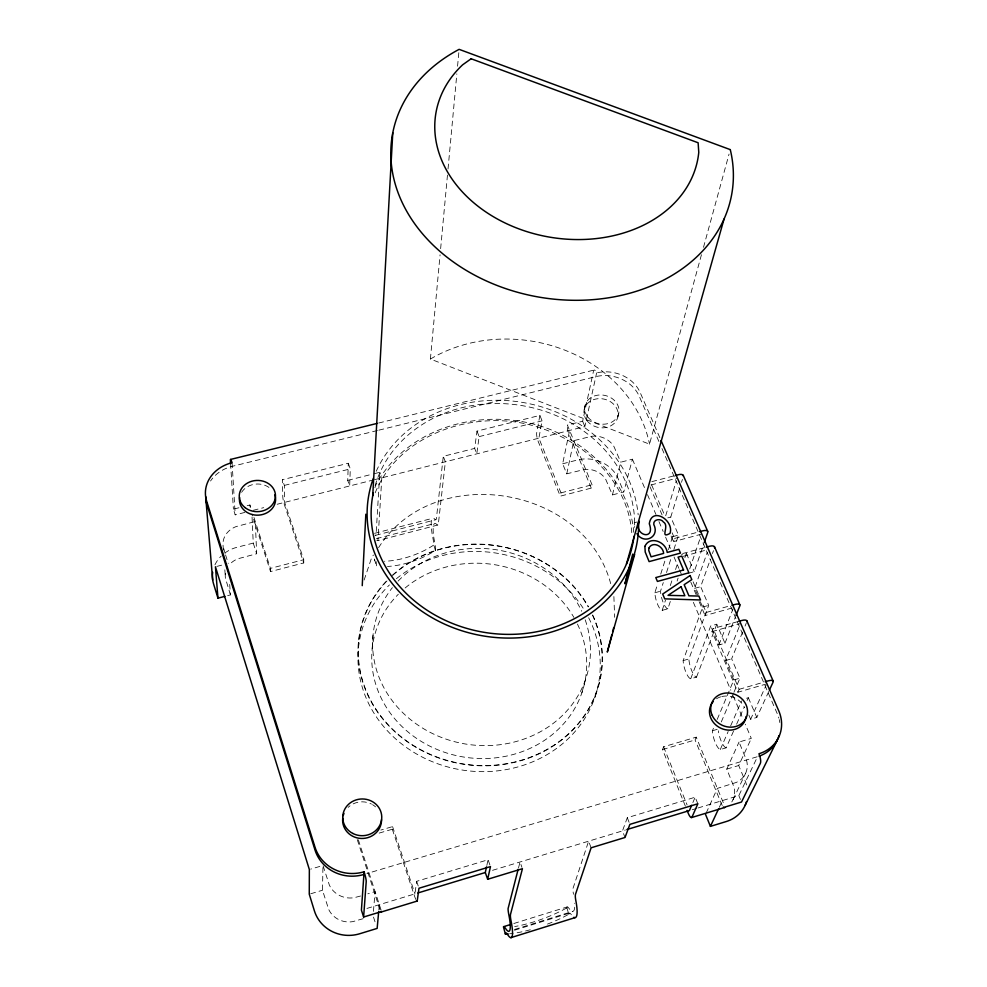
<?xml version="1.0" encoding="UTF-8"?>
<svg xmlns="http://www.w3.org/2000/svg" width="987" height="987" viewBox="0 0 987 987"><rect width="100%" height="100%" fill="white"/><g stroke="black" fill="none" stroke-linecap="round" stroke-linejoin="round"><path stroke-width="0.74" stroke-dasharray="4.93 3.7" d="M374.567 558.987A10.931 1.777 75.4 0 1 374.579 559.506L376.355 565.958L376.417 564.934M363.191 918.687L352.84 921.624A22.405 21.48 -7.4 0 1 328.708 909.459L322.49 890.237L322.946 866.944M348.3 463.261L350.286 468.887L349.669 485.949L347.72 480.373L348.3 463.261L282.43 479.707L282.775 496.72A6.773 0.876 75.7 0 0 284.712 505.702L303.737 562.935L270.537 571.572L251.907 514.005M358.491 647.632L358.824 640.908M374.517 560.702L374.579 559.543M373.974 473.76L379.81 472.292L376.109 534.053A10.968 1.826 75.5 0 1 375.023 535.04M372.173 648.854L373.061 634.74M373.419 911.371L375.109 891.619L367.843 893.815M378.835 910.15L379.341 904.672M701.461 254.708L649.52 444.162L430.406 359.046L440.066 254.794M440.634 248.662L447.469 175.069M448.036 168.937L456.845 73.877M457.561 66.215L458.844 52.422M415.798 899.404A7.551 1.049 74.1 0 1 414.626 896.332L392.308 829.228L392.567 826.6L380.846 830.055M376.368 565.798L376.417 564.589A10.857 1.777 75.4 0 0 376.368 563.552M659.822 437.685L640.218 392.641A34.311 28.697 12.8 0 0 596.629 372.913A6.798 1.925 76.3 0 0 593.483 371.161L582.638 421.227L567.377 425.064L592.04 484.79L591.262 488.109L560.283 496.165L560.986 492.858L538.877 438.179L542.085 420.844L539.877 415.404L476.992 431.109L474.661 448.406L443.286 456.315L436.427 518.434A10.882 2.134 75.5 0 1 434.946 519.285A26.711 5.194 75.3 0 0 432.898 538.026A10.845 2.073 75.4 0 1 433.589 544.034L435.366 550.45A48.412 21.492 -19.8 0 1 387.472 566.452M435.366 550.45L435.501 549.068A10.771 2.06 75.4 0 0 434.811 543.232L434.095 539.26A26.748 5.206 75.3 0 1 435.81 523.665L436.896 524.553A11.536 2.258 75.5 0 0 438.302 524.405L445.359 461.793L443.286 456.315M366.93 908.435L414.959 893.864L416.662 881.317L488.072 859.751L490.49 866.586M476.992 431.109L479.127 436.612L476.77 453.86L474.661 448.406M539.877 415.404L536.706 432.787A6.576 1.653 75.9 0 0 538.248 441.584L560.283 496.165M612.421 494.919L620.761 462.187L632.396 459.189L623.759 491.958L612.421 494.919L605.796 479.509A19.814 16.989 13 0 0 584.119 469.528L566.748 473.834L562.652 463.791L569.598 430.418M566.748 473.834L573.817 440.646L591.657 436.303A20.357 17.285 13 0 1 613.926 446.494L620.761 462.187M584.242 409.395L585.032 405.719M486.838 865.426L488.072 859.751M374.505 479.682L584.859 426.569L596.629 372.913M617.837 416.97L618.726 413.319M566.55 907.954L566.859 907.152A12.029 2.43 73.1 0 1 568.833 908.2L570.289 909.977A29.462 6.021 73.3 0 0 574.705 903.204M518.533 867.807L520.026 861.984L521.963 867.351M703.497 247.318L729.06 154.071M581.861 692.874L585.587 679.34M594.89 697.266L596.753 690.851M665.707 515.757L676.292 481.002M673.899 549.488L678.513 535.102L670.765 517.065L679.735 488.096M681.523 482.298L682.412 479.398M670.309 601.478L667.878 608.782L662.178 610.361A11.696 3.343 74.4 0 1 657.601 604.352A11.696 3.343 74.4 0 1 654.837 592.78L657.564 584.156M660.735 574.089L665.731 558.272M668.458 549.648L672.554 536.706L671.357 533.93M701.56 534.115L673.504 541.678L674.54 538.433L672.122 532.783M667.878 608.782A11.684 3.368 74.4 0 1 663.289 602.773A11.684 3.368 74.4 0 1 660.525 591.213L663.289 582.577M666.521 572.509L671.135 558.124M662.178 610.361L665.522 600.145M670.309 585.562L672.69 578.271M675.564 569.524L677.958 562.22M547.477 924.091A52.928 14.571 -20.5 0 0 568.783 914.27L566.772 907.3M677.107 581.047L678.081 578.123M684.879 557.692L686.335 553.312L681.548 554.608M364.141 580.023L371.704 557.507L373.431 555.052M569.067 913.407L568.783 914.27L569.092 913.382A12.152 2.455 73.1 0 1 571.128 914.418A29.524 6.033 73.2 0 0 572.583 916.22M689.703 568.968L700.573 537.014M374.912 487.664L375.874 484.876C408.655 424.422 488.405 405.275 549.981 429.382C592.385 446.803 630.064 484.95 633.728 532.264M375.183 492.809C397.156 438.746 461.348 414.046 516.596 422.14C573.188 430.825 629.212 475.66 631.964 535.781M688.21 573.324L694.219 571.683L703.756 544.071M697.501 595.025L694.638 588.351L707.247 552.387M700.351 601.712L702.645 607.054L683.14 660.599A11.93 3.454 73.7 0 0 685.953 672.344A11.93 3.454 73.7 0 0 690.727 678.785L696.514 677.131A11.918 3.479 73.7 0 1 691.714 670.691A11.918 3.479 73.7 0 1 688.901 658.958L708.691 605.364L700.671 586.685L710.393 559.333M712.441 553.571L713.465 550.697M697.846 803.788L695.169 797.212L627.3 817.705L622.476 830.906L625.018 837.482M732.12 607.992L705.088 615.555L706.236 612.458L702.053 602.712M685.385 806.157L662.536 749.552L663.585 746.777L696.23 737.153L724.014 804.454M690.727 678.785L710.714 625.931L716.784 624.216L724.964 643.253L718.869 644.98L710.714 625.931M766.751 683.855L737.869 692.245L711.96 631.618L713.12 628.559L738.881 621.304M696.514 677.131L716.784 624.216M718.869 644.98L733.008 608.979M724.964 643.253L735.438 616.924M717.179 719.461L733.822 679.932L725.531 660.55L739.929 624.993M722.287 805.491A7.267 2.06 72.6 0 1 721.189 803.233L695.095 739.954L696.23 737.153M733.921 692.294L739.954 678.155L731.638 658.798L742.73 631.754M745.062 626.066L746.234 623.216M733.538 731.12L726.136 747.825L720.276 749.565A12.189 3.553 73.1 0 1 715.267 742.668A12.189 3.553 73.1 0 1 712.429 730.75L714.206 726.518M721.275 721.966L733.329 693.701M737.869 692.245L739.127 689.321L713.12 628.559M692.862 802.567L695.169 797.212M720.276 749.565L728.184 731.49M730.627 725.926L741.582 700.893M736.623 724.162L744.025 707.457M747.11 700.486L748.343 697.71L742.187 699.499M706.174 813.066L717.376 788.366L736.314 782.432A22.183 19.974 27.4 0 0 746.554 760.335L739.041 742.039L751.317 738.387L745.284 724.224M731.786 801.95A21.554 19.543 28.2 0 0 733.995 786.997L726.753 769.107L739.041 742.039M768.737 691.542L756.819 717.438L750.638 719.252L766.122 685.212M719.289 807.317L722.422 800.58M746.554 784.924A34.853 31.596 28.2 0 0 745.136 780.84L738.708 765.517L751.317 738.387M733.033 799.704L745.592 773.327M697.994 807.983L738.831 795.596L757.547 756.659L366.856 873.569M378.576 547.686C433.749 460.078 587.302 485.875 611.409 586.463M513.808 923.511L567.18 906.93M514.498 929.483L572.707 911.359M514.535 930.223L569.4 913.135M492.538 870.324L625.388 830.018M692.257 809.735L696.563 808.427M360.588 895.999L354.271 897.676A23.083 22.01 -5.7 0 1 329.399 885.191L322.983 865.488L310.708 869.128M310.732 893.766L322.49 890.237M726.753 769.107L738.708 765.517M712.429 730.75L718.265 729.035M379.168 833.102L392.308 829.228M662.536 749.552L695.095 739.954M733.822 679.932L739.954 678.155M739.127 689.321L763.741 682.177M725.531 660.55L731.638 658.798M683.14 660.599L688.901 658.958M711.96 631.618L740.497 623.574M702.645 607.054L708.691 605.364M706.236 612.458L730.491 605.685M654.837 592.78L660.525 591.213M694.638 588.351L700.671 586.685M682.659 553.534L706.421 547.094M683.09 556.347L708.259 549.512M674.54 538.433L699.709 531.66M672.554 536.706L678.513 535.102M636.886 522.037L634.394 522.691L634.555 527.021M667.804 517.854L670.765 517.065M651.852 481.631L673.813 475.894M227.664 595.642L230.427 594.914L229.7 584.427M650.902 484.987L677.181 478.103M374.542 533.338L432.948 518.212M375.591 535.312L435.773 519.717M376.417 538.631L434.885 523.455M270.537 571.572L270.438 568.364L303.737 559.703L284.651 502.371L284.342 485.407L282.43 479.707M437.858 524.998L377.589 540.666A11.622 1.937 75.5 0 0 377.959 540.086L381.809 477.831L379.81 472.292M560.986 492.858L592.04 484.79M223.395 550.104L222.951 544.047A21.418 18.654 -3.5 0 1 236.066 526.589L255.275 521.518L256.682 553.744L238.003 558.741A20.826 18.284 -4 0 0 229.515 564.663M216.856 566.402L223.987 564.564M252.055 517.065L253.252 543.109L237.176 547.23A33.669 29.561 -4 0 0 225.492 552.535M562.652 463.791L577.531 459.979A32.028 27.476 13 0 1 618.17 478.67L623.759 491.958M244.862 512.413L235.214 514.856L233.401 509.156L238.903 507.774M247.169 505.689L249.921 504.999L251.759 510.674M347.72 480.373L372.518 474.13M253.252 510.291L263.714 507.651M277.174 504.258L373.049 480.052M284.342 485.407L350.286 468.887M479.127 436.612L542.085 420.844M378.7 423.016L594.199 370.026M377.404 430.517L232.29 466.32A36.063 31.004 -2.8 0 0 210.539 481.014M378.897 430.159L595.815 376.639A34.212 28.648 12.8 0 1 639.268 396.318L658.897 441.473M661.969 448.53L674.849 478.152M675.466 479.571L777.3 713.798A37.407 33.299 26.3 0 1 778.854 718.129M686.335 553.312L694.219 571.683M748.343 697.71L756.819 717.438M651.593 484.839L664.88 515.868M693.108 581.812L698.475 594.347M748.825 715.02L750.638 719.252M650.038 486.776L662.08 514.93M671.098 536.04L673.504 541.678M690.826 582.182L696.168 594.705M699.141 601.651L705.088 615.555M632.396 459.189L645.066 488.96M647.484 494.623L655.936 514.461M658.958 521.555L663.178 531.475M665.596 537.138L670.42 548.476M674.047 556.989L678.871 568.327M679.475 569.733L681.289 573.99M693.367 602.341L730.799 690.209M733.205 695.872L742.866 718.548M582.638 421.227L584.859 426.569M738.831 795.596L740.447 799.458M591.262 488.109L568.882 433.836A6.551 1.74 75.9 0 1 567.377 425.064M663.585 746.777L687.088 804.936M627.3 817.705L629.891 824.367M591.114 847.796L588.61 841.171L572.966 888.522A12.893 2.677 73.1 0 0 573.496 894.247M416.662 881.317L418.969 888.251M392.567 826.6L414.959 893.864M253.955 517.459L270.438 568.364M358.343 839.826L381.562 911.556M357.257 839.567L379.107 907.115A7.575 0.925 74.3 0 0 379.983 909.558M253.252 543.109L256.682 553.744M373.505 917.096L375.331 922.759M225.135 553.51L223.148 546.477M225.579 554.928L228.256 563.466M230.427 594.914L225.455 578.271A20.826 18.284 -4 0 1 225.431 573.484M224.826 569.82L225.27 575.877M232.068 462.706L235.214 514.856M230.588 463.508L233.401 509.156M613.889 596.543L614.642 617.307M303.737 559.703L303.737 562.935M250.242 507.429A6.798 0.777 75.6 0 1 249.921 504.999M376.886 540.345A11.622 1.937 75.5 0 1 376.738 540.185M530.327 929.742A52.928 14.571 -20.5 0 1 514.387 933.196M513.166 933.369A52.928 14.571 -20.5 0 1 509.674 933.764M566.513 908.077A52.854 14.706 -20.5 0 1 514.671 926.559M779.236 719.597A37.407 33.299 26.3 0 1 779.804 722.558M348.127 807.415A19.456 18.321 -1.9 0 1 350.015 805.811M353.198 803.874A19.456 18.321 -1.9 0 1 371.47 804.072M372.555 804.676A19.456 18.321 -1.9 0 1 375.541 806.885M716.525 698.759A18.716 16.668 25.2 0 1 720.646 696.859M721.756 696.551A18.716 16.668 25.2 0 1 744.679 707.741M241.618 492.303A18.087 15.582 -2.2 0 1 269.883 488.109M214.944 564.823A33.669 29.561 -4 0 1 221.199 556.076M592.731 615.037A122.524 110.569 9.3 0 1 544.664 751.033A122.524 110.569 9.3 0 1 387.533 724.483A122.524 110.569 9.3 0 1 387.175 580.307M392.505 575.162A122.524 110.569 9.3 0 1 588.486 606.783M592.459 615.123A122.215 110.297 9.3 0 1 544.503 750.774A122.215 110.297 9.3 0 1 387.768 724.298A122.215 110.297 9.3 0 1 387.397 580.479M392.715 575.347A122.215 110.297 9.3 0 1 588.227 606.894M585.192 619.811A109.199 98.342 9.3 0 1 465.272 743.976A109.199 98.342 9.3 0 1 392.407 587.623M398.119 581.084A109.199 98.342 9.3 0 1 581.688 611.249M577.432 624.055A107.743 97.405 9.3 0 1 536.595 745.111A107.743 97.405 9.3 0 1 397.514 721.941A107.743 97.405 9.3 0 1 398.341 594.211M405.151 587.968A107.743 97.405 9.3 0 1 573.903 617.418M588.647 617.739A121.438 109.791 9.3 0 1 544.651 756.005A121.438 109.791 9.3 0 1 386.62 729.948A121.438 109.791 9.3 0 1 389.458 584.909M396.404 578.715A121.438 109.791 9.3 0 1 585.007 611.187M376.244 471.255A136.218 118.403 9.5 0 1 522.283 402.375A136.218 118.403 9.5 0 1 638.17 514.832M375.146 485.555A132.233 114.936 9.5 0 1 521.025 405.447A132.233 114.936 9.5 0 1 634.653 527.416M430.406 359.046A139.056 118.798 9.5 0 1 649.52 444.162M376.146 561.665A10.857 1.777 75.4 0 1 376.306 562.96M433.466 545.243A48.351 21.578 -19.8 0 1 384.412 561.27M726.136 747.825A12.177 3.59 73.1 0 1 718.4 730.799M586.932 420.585A17.223 14.46 12.7 0 0 616.456 420.511A17.223 14.46 12.7 0 0 599.689 398.637A17.223 14.46 12.7 0 0 586.932 420.585M587.734 416.933A17.272 14.484 12.7 0 0 617.344 416.859A17.272 14.484 12.7 0 0 600.515 394.948A17.272 14.484 12.7 0 0 587.734 416.933"/><path stroke-width="1.48" d="M362.241 585.661L365.832 514.215M372.728 495.77L392.777 132.801M230.588 463.508L230.403 460.473A7.106 0.777 75.8 0 1 232.068 462.706A36.161 31.066 -2.8 0 0 206.628 501.063L315.038 847.265A39.11 36.963 -3.5 0 0 364.092 871.78L361.415 910.113L363.623 917.022L381.562 911.556A7.575 0.925 74.3 0 1 380.97 911.618M363.623 917.022L366.214 881.625A7.921 0.95 74.4 0 0 364.092 871.78M378.687 911.68L377.145 928.409L359.762 933.739A36.211 34.73 -7.4 0 1 314.397 910.841L309.264 894.197L309.35 869.535L215.437 566.772L217.967 598.171L224.888 596.358M508.182 933.887A52.928 14.571 -20.5 0 1 505.369 934.035L505.603 933.159A12.251 2.11 73.4 0 1 507.404 934.282A29.746 5.182 73.6 0 0 511.007 920.661A12.3 2.171 73.5 0 1 510.489 914.443L522.444 868.696L487.664 879.269L485.296 872.52L486.529 866.845M487.664 879.269L490.49 866.586L418.969 888.251L417.242 900.712A7.551 1.049 74.1 0 1 416.563 900.786M518.163 869.263L508.095 908.546A12.991 2.295 73.5 0 0 508.749 914.27L509.502 918.416A29.696 5.169 73.6 0 1 506.528 929.816L505.196 927.977A12.128 2.085 73.5 0 0 503.444 926.855L505.369 934.035M611.829 634.764L607.301 652.074L634.666 554.373M612.594 631.877L613.729 627.559M632.729 554.089L624.956 583.761L630.199 565.465M626.474 563.996L724.051 219.028M704.249 542.616L707.765 532.437A6.773 2.702 -23.3 0 0 702.67 530.858L699.709 531.66M735.981 615.53L739.843 605.833A6.897 2.517 -23.1 0 0 734.772 604.488L731.91 605.29M691.702 805.244L689.382 810.598L626.844 829.573M769.366 690.172L773.142 682.005A7.02 2.319 -23 0 0 768.083 680.907L765.196 681.758M746.505 801.604A34.853 31.596 28.2 0 1 726.395 821.492L710.418 826.378L718.647 808.674M745.049 805.491L777.423 739.818M503.703 926.645L510.921 924.4M510.908 937.65L575.014 917.639M417.883 892.976L485.296 872.52M381.426 911.951L417.069 901.106M691.616 817.557L724.668 807.489M738.881 621.304L741.743 620.502A6.921 2.48 -23.1 0 1 746.814 621.785M706.421 547.094L709.394 546.292A6.798 2.665 -23.3 0 1 714.489 547.822M675.268 475.512L678.205 474.747A6.675 2.838 -23.4 0 1 683.399 476.079M230.539 459.436L377.207 423.386M636.911 533.609C643.635 544.898 660.13 537.273 653.801 524.541C652.95 519.137 660.994 518.113 663.449 522.049C670.05 525.763 659.131 539.408 669.976 533.412C674.503 520.494 651.827 506.208 649.298 523.752C655.763 541.592 632.914 535.201 639.366 521.37M683.238 475.339L707.716 531.327M714.452 546.712L739.843 604.784M746.826 620.749L773.166 681.018M661.056 440.51L778.743 710.8A37.518 33.373 26.2 0 1 758.954 753.747A7.551 2.307 72.7 0 1 760.372 763.309L741.521 802.024L725.075 807.033A7.267 2.06 72.6 0 1 723.422 807.008M705.557 814.448L710.418 826.378M687.1 810.401L688.235 813.239A7.304 1.962 72.8 0 0 691.998 817.1L697.846 803.788L629.891 824.367L625.018 837.482L591.114 847.796L575.483 894.333A12.202 2.529 73.1 0 0 575.828 900.563A29.524 6.033 73.2 0 1 573.891 917.293M217.967 598.171L213.55 583.848A33.669 29.561 -4 0 1 212.674 572.324M205.999 500.631L212.686 580.06M363.907 874.457A38.986 36.864 -3.6 0 1 315.001 850.004L206.925 504.604A36.063 31.004 -2.8 0 1 205.703 496.572M778.94 735.722A37.407 33.299 26.3 0 1 759.028 756.178M381.513 819.679A19.456 18.321 -1.9 0 1 361.131 838.457A19.456 18.321 -1.9 0 1 342.748 818.063M343.205 815.706A19.456 18.321 -1.9 0 1 343.994 813.424M746.061 716.55A18.716 16.668 25.2 0 1 720.991 728.295A18.716 16.668 25.2 0 1 713.169 701.634M274.805 494.882A18.087 15.582 -2.2 0 1 258.828 515.128A18.087 15.582 -2.2 0 1 239.631 497.46M638.601 522.234A136.218 118.403 9.5 0 1 483.445 635.961A136.218 118.403 9.5 0 1 373.444 478.115M633.962 536.36A132.233 114.936 9.5 0 1 483.975 632.309A132.233 114.936 9.5 0 1 373.308 492.846M648.817 548.217L648.78 550.573L651.087 556.816L663.634 553.411C663.252 546.169 652.641 540.654 648.817 548.217M644.893 546.366L645.202 552.004L649.101 561.615L680.487 553.102L678.859 549.303L667.2 552.449C666.176 541.875 649.742 535.225 644.893 546.366M471.144 58.764L462.619 64.821A132.961 103.117 9.7 0 0 519.261 229.009A132.961 103.117 9.7 0 0 698.771 152.356L698.13 142.77L471.144 58.764M690.086 575.544L662.696 594.051L664.707 598.85L700.548 599.985L698.858 596.049L688.914 595.827L684.164 584.674L691.838 579.616L690.086 575.544M681.042 586.734L668.051 595.358L684.867 595.741L681.042 586.734M683.559 569.98L655.787 577.568L657.416 581.429L688.914 572.805L681.77 556.1L678.069 557.112L683.559 569.98M730.281 149.629L459.128 49.35A172.244 134.75 9.7 0 0 411.246 218.707A172.244 134.75 9.7 0 0 619.565 295.742A172.244 134.75 9.7 0 0 730.281 149.629M712.219 715.415A18.765 16.705 25.1 0 0 743.902 721.448A18.765 16.705 25.1 0 0 731.244 693.33A18.765 16.705 25.1 0 0 712.219 715.415M244.986 507.565A18.136 15.619 -2.1 0 0 275.028 499.385A18.136 15.619 -2.1 0 0 252.067 481.15A18.136 15.619 -2.1 0 0 244.986 507.565M352.865 833.472A19.518 18.371 -1.7 0 0 381.759 816.854A19.518 18.371 -1.7 0 0 352.112 801.666A19.518 18.371 -1.7 0 0 352.865 833.472"/></g></svg>
